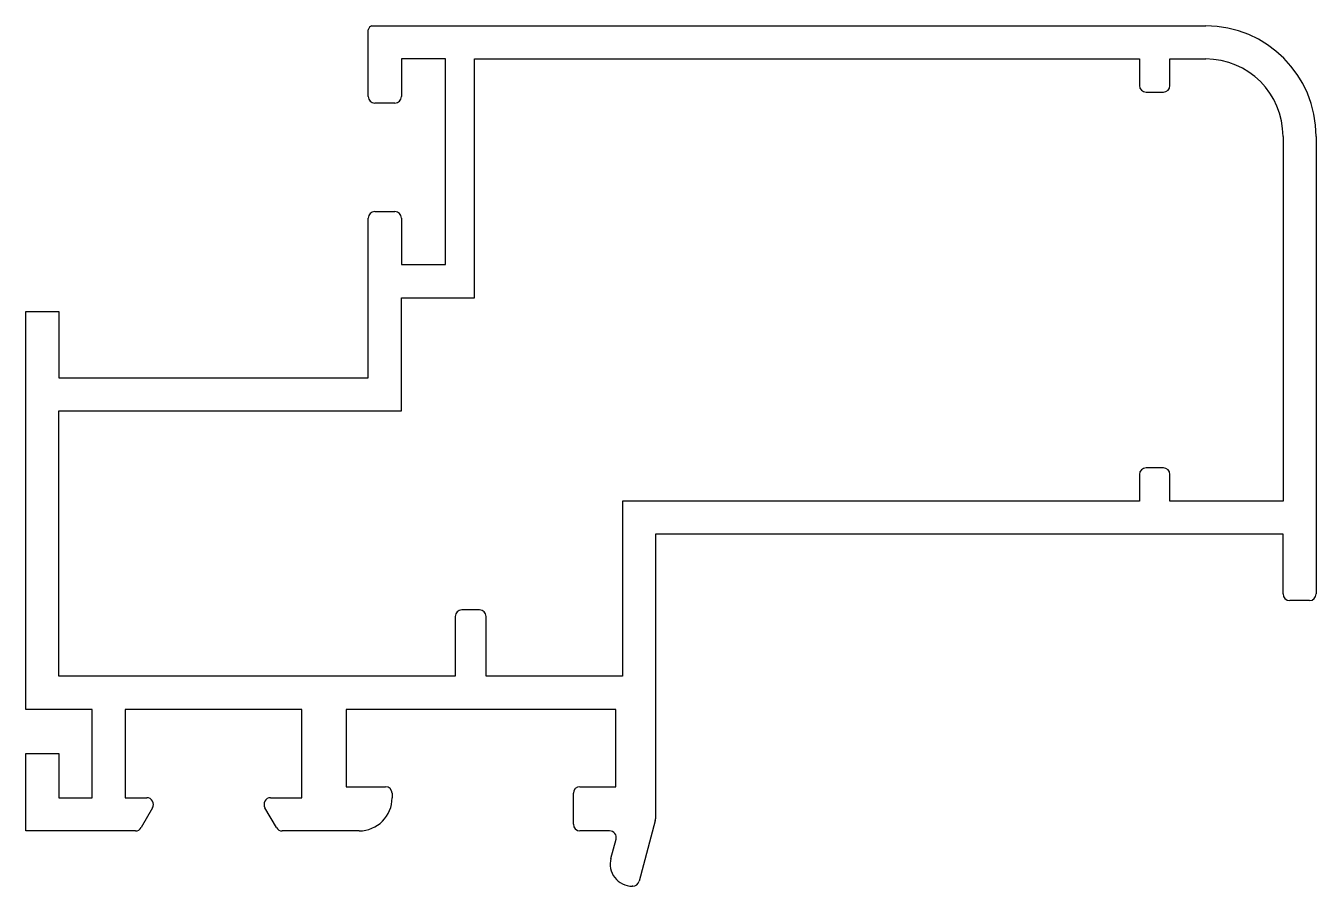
# Model space of a CAD drawing. Extents: x 594 to 652.4, y 654.8 to 693.7.
import ezdxf

# ---------------------------------------------------------------- set-up
doc = ezdxf.new("R2010")
doc.units = 0
doc.layers.get('0').update_dxf_attribs({"linetype": 'CONTINUOUS'})

msp = doc.modelspace()

# ---------------------------------------------------------------- linework, layer by layer
at = {"linetype": 'CONTINUOUS'}
for p, q in [((609.482, 690.499), (609.482, 693.521)), ((609.642, 693.699), (647.382, 693.699)), ((610.982, 692.199), (610.982, 690.499)), ((612.982, 692.199), (610.982, 692.199)), ((612.982, 682.899), (612.982, 692.199)), ((614.282, 681.399), (614.282, 692.199)), ((614.282, 692.199), (644.382, 692.199)), ((644.382, 692.199), (644.382, 690.999)), ((645.766, 690.999), (645.766, 692.199)), ((645.766, 692.199), (647.382, 692.199)), ((644.682, 690.699), (645.466, 690.699)), ((610.682, 690.199), (609.782, 690.199)), ((650.882, 688.699), (650.882, 672.199)), ((652.382, 688.699), (652.382, 667.999)), ((609.782, 685.299), (610.682, 685.299)), ((609.482, 677.777), (609.482, 684.999)), ((610.982, 684.999), (610.982, 682.899)), ((610.982, 682.899), (612.982, 682.899)), ((610.982, 676.287), (610.982, 681.399)), ((610.982, 681.399), (614.282, 681.399)), ((593.982, 680.777), (595.482, 680.777)), ((593.982, 662.777), (593.982, 680.777)), ((595.482, 680.777), (595.482, 677.777)), ((595.482, 677.777), (609.482, 677.777)), ((595.482, 664.277), (595.482, 676.287)), ((595.482, 676.287), (610.982, 676.287)), ((644.382, 673.399), (644.382, 672.199)), ((645.466, 673.699), (644.682, 673.699)), ((645.766, 672.199), (645.766, 673.399)), ((620.982, 672.199), (620.982, 664.277)), ((644.382, 672.199), (620.982, 672.199)), ((650.882, 672.199), (645.766, 672.199)), ((622.482, 670.699), (622.482, 657.816)), ((650.882, 670.699), (622.482, 670.699)), ((650.882, 667.999), (650.882, 670.699)), ((652.082, 667.699), (651.182, 667.699)), ((613.414, 666.977), (613.414, 664.277)), ((614.517, 667.277), (613.714, 667.277)), ((614.817, 664.277), (614.817, 666.977)), ((613.414, 664.277), (595.482, 664.277)), ((620.982, 664.277), (614.817, 664.277)), ((596.982, 662.777), (593.982, 662.777)), ((596.982, 658.777), (596.982, 662.777)), ((606.482, 662.777), (598.482, 662.777)), ((598.482, 662.777), (598.482, 658.777)), ((606.482, 658.777), (606.482, 662.777)), ((620.682, 662.777), (608.482, 662.777)), ((608.482, 662.777), (608.482, 659.277)), ((620.682, 659.277), (620.682, 662.777)), ((593.982, 660.777), (595.482, 660.777)), ((593.982, 657.277), (593.982, 660.777)), ((595.482, 660.777), (595.482, 658.777)), ((595.482, 658.777), (596.982, 658.777)), ((598.482, 658.777), (599.463, 658.777)), ((605.063, 658.777), (606.482, 658.777)), ((608.482, 659.277), (610.263, 659.277)), ((610.563, 658.977), (610.563, 658.777)), ((618.763, 657.577), (618.763, 658.977)), ((619.063, 659.277), (620.682, 659.277)), ((599.723, 658.327), (599.203, 657.427)), ((605.323, 657.427), (604.803, 658.327)), ((622.472, 657.738), (621.738, 654.999)), ((598.943, 657.277), (593.982, 657.277)), ((609.063, 657.277), (605.582, 657.277)), ((620.405, 657.277), (619.063, 657.277)), ((620.463, 656.035), (620.694, 656.899)), ((621.448, 654.777), (621.429, 654.777))]:
    msp.add_line(p, q, dxfattribs=at)
for centre, radius, start, end in [((609.719, 693.47), 0.242, 108.48377, 167.8101), ((647.382, 688.699), 5, 0, 90), ((647.382, 688.699), 3.5, 0, 90), ((644.682, 690.999), 0.3, 180, 270), ((645.466, 690.999), 0.3, 270, 0), ((609.782, 690.499), 0.3, 180, 270), ((610.682, 690.499), 0.3, 270, 0), ((609.782, 684.999), 0.3, 90, 180), ((610.682, 684.999), 0.3, 0, 90), ((644.682, 673.399), 0.3, 90, 180), ((645.466, 673.399), 0.3, 0, 90), ((651.182, 667.999), 0.3, 180, 270), ((652.082, 667.999), 0.3, 270, 0), ((613.714, 666.977), 0.3, 90, 180), ((614.517, 666.977), 0.3, 0, 90), ((599.463, 658.477), 0.3, 330, 90), ((605.063, 658.477), 0.3, 90, 210), ((609.063, 658.777), 1.5, 270, 0), ((610.263, 658.977), 0.3, 0, 90), ((619.063, 658.977), 0.3, 90, 180), ((622.182, 657.816), 0.3, 345, 0), ((598.943, 657.577), 0.3, 270, 330), ((605.582, 657.577), 0.3, 210, 270), ((619.063, 657.577), 0.3, 180, 270), ((620.405, 656.977), 0.3, 345, 90), ((621.429, 655.777), 1, 165, 270), ((621.448, 655.077), 0.3, 270, 345)]:
    msp.add_arc(centre, radius, start, end, dxfattribs=at)

doc.saveas('drawing.dxf')
